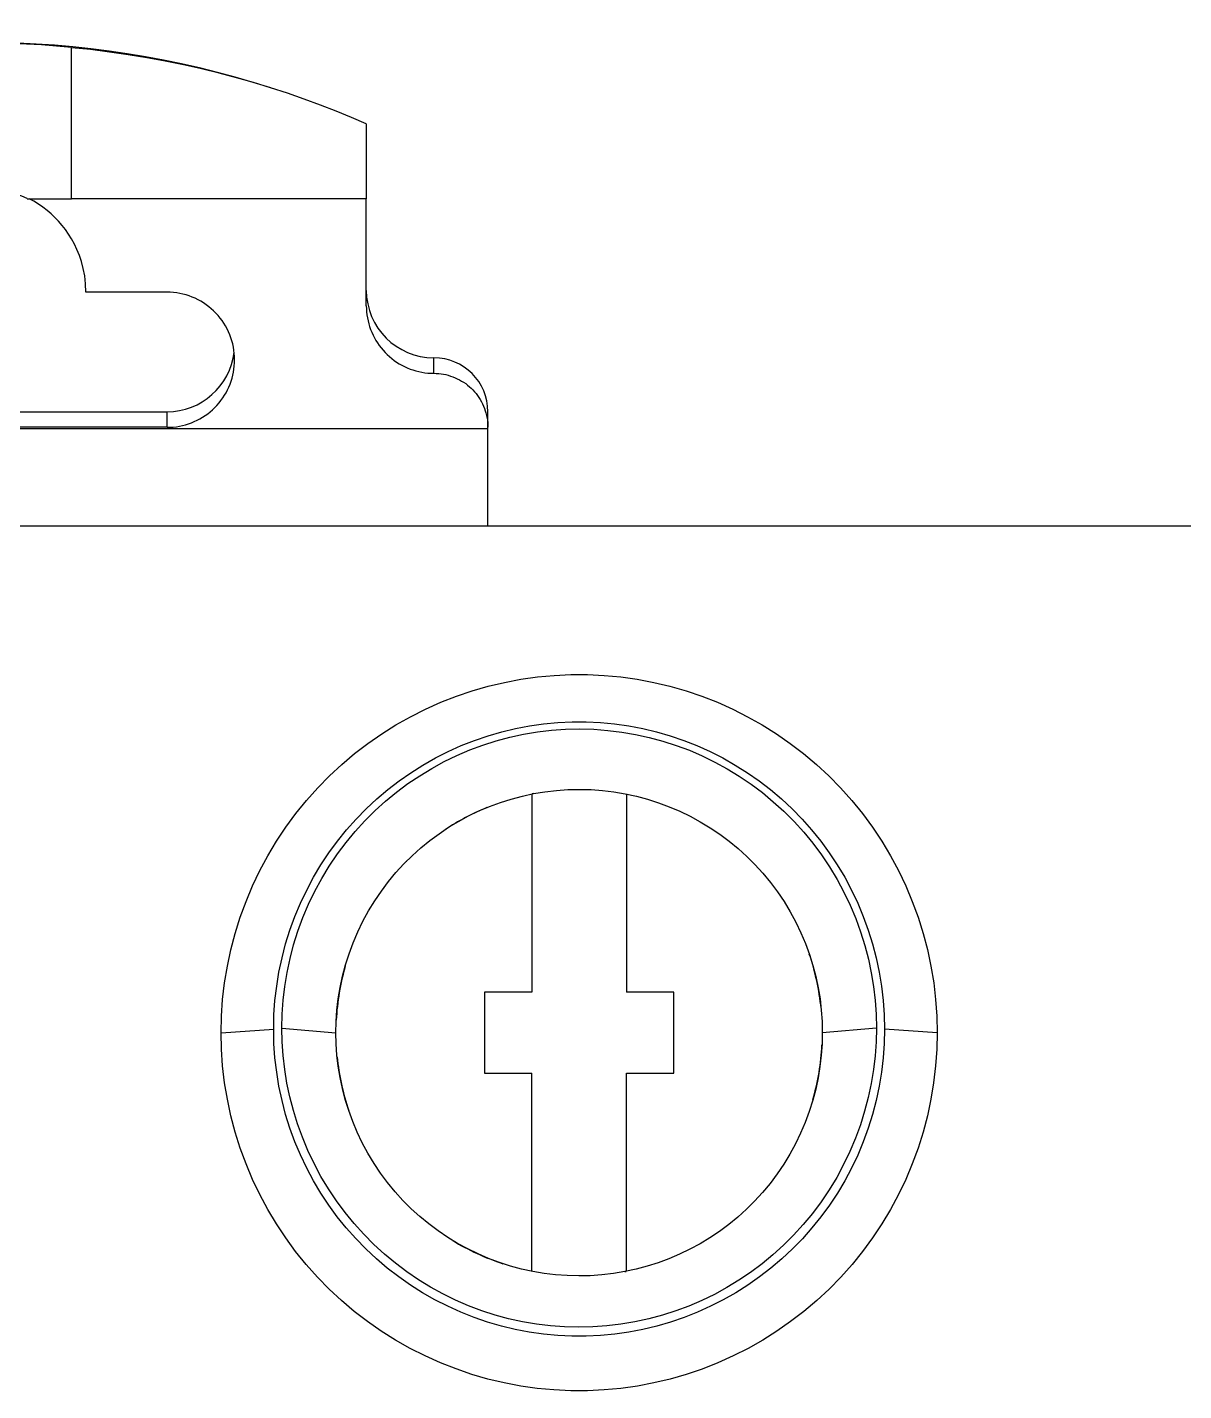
# Model space of a CAD drawing. Header units: millimetres. Extents: x 1019 to 1519, y 1262 to 1448.
# Drawn here: x 1197.568 to 1199.28, y 1271.372 to 1273.39 of the extents above; entities that cross this region are included whole.
import ezdxf

# ---------------------------------------------------------------- set-up
doc = ezdxf.new("R2010")
doc.units = ezdxf.units.MM

msp = doc.modelspace()

# ---------------------------------------------------------------- linework, layer by layer
for p, q in [((1197.589, 1273.3634), (1197.5445, 1273.3654)), ((1197.6334, 1273.3598), (1197.589, 1273.3634)), ((1197.6334, 1273.3594), (1197.6334, 1273.3599)), ((1197.6334, 1273.136), (1197.6334, 1273.3594)), ((1197.6615, 1273.3565), (1197.6334, 1273.3593)), ((1197.6895, 1273.353), (1197.6615, 1273.3565)), ((1197.7173, 1273.349), (1197.6895, 1273.353)), ((1197.7449, 1273.3445), (1197.7173, 1273.349)), ((1197.7722, 1273.3395), (1197.7449, 1273.3445)), ((1197.7992, 1273.334), (1197.7722, 1273.3395)), ((1197.8258, 1273.3281), (1197.7992, 1273.334)), ((1197.8521, 1273.3217), (1197.8258, 1273.3281)), ((1197.8778, 1273.3149), (1197.8521, 1273.3217)), ((1197.9031, 1273.3077), (1197.8778, 1273.3149)), ((1197.9279, 1273.3002), (1197.9031, 1273.3077)), ((1197.9533, 1273.2919), (1197.9279, 1273.3002)), ((1197.978, 1273.2834), (1197.9533, 1273.2919)), ((1198.002, 1273.2746), (1197.978, 1273.2834)), ((1198.0254, 1273.2655), (1198.002, 1273.2746)), ((1198.048, 1273.2562), (1198.0254, 1273.2655)), ((1198.0699, 1273.2468), (1198.048, 1273.2562)), ((1198.0699, 1273.2468), (1198.0699, 1273.136)), ((1197.568, 1273.136), (1197.6334, 1273.136)), ((1197.5778, 1273.1322), (1197.5708, 1273.136)), ((1197.5845, 1273.128), (1197.5778, 1273.1322)), ((1197.591, 1273.1235), (1197.5845, 1273.128)), ((1197.5973, 1273.1187), (1197.591, 1273.1235)), ((1197.6595, 1273.136), (1197.6334, 1273.136)), ((1197.6853, 1273.136), (1197.6595, 1273.136)), ((1197.7107, 1273.136), (1197.6853, 1273.136)), ((1197.7357, 1273.136), (1197.7107, 1273.136)), ((1197.7603, 1273.136), (1197.7357, 1273.136)), ((1197.7846, 1273.136), (1197.7603, 1273.136)), ((1197.8085, 1273.136), (1197.7846, 1273.136)), ((1197.8322, 1273.136), (1197.8085, 1273.136)), ((1197.8554, 1273.136), (1197.8322, 1273.136)), ((1197.8784, 1273.136), (1197.8554, 1273.136)), ((1197.9011, 1273.136), (1197.8784, 1273.136)), ((1197.9234, 1273.136), (1197.9011, 1273.136)), ((1197.9454, 1273.136), (1197.9234, 1273.136)), ((1197.9671, 1273.136), (1197.9454, 1273.136)), ((1197.9884, 1273.136), (1197.9671, 1273.136)), ((1198.0093, 1273.136), (1197.9884, 1273.136)), ((1198.0299, 1273.136), (1198.0093, 1273.136)), ((1198.0501, 1273.136), (1198.0299, 1273.136)), ((1198.0699, 1273.136), (1198.0501, 1273.136)), ((1198.0699, 1272.9776), (1198.0699, 1273.136)), ((1197.6033, 1273.1136), (1197.5973, 1273.1187)), ((1197.609, 1273.1082), (1197.6033, 1273.1136)), ((1197.6144, 1273.1025), (1197.609, 1273.1082)), ((1197.6196, 1273.0965), (1197.6144, 1273.1025)), ((1197.6245, 1273.0902), (1197.6196, 1273.0965)), ((1197.6292, 1273.0835), (1197.6245, 1273.0902)), ((1197.6336, 1273.0764), (1197.6292, 1273.0835)), ((1197.6377, 1273.0689), (1197.6336, 1273.0764)), ((1197.6416, 1273.0608), (1197.6377, 1273.0689)), ((1197.6451, 1273.0521), (1197.6416, 1273.0608)), ((1197.6483, 1273.0428), (1197.6451, 1273.0521)), ((1197.6509, 1273.0327), (1197.6483, 1273.0428)), ((1197.653, 1273.0218), (1197.6509, 1273.0327)), ((1197.6544, 1273.0101), (1197.653, 1273.0218)), ((1197.6549, 1272.9977), (1197.6544, 1273.0101)), ((1197.7749, 1272.9977), (1197.6549, 1272.9977)), ((1197.7797, 1272.9975), (1197.7749, 1272.9977)), ((1197.7844, 1272.9972), (1197.7797, 1272.9975)), ((1197.7892, 1272.9966), (1197.7844, 1272.9972)), ((1197.7939, 1272.9958), (1197.7892, 1272.9966)), ((1197.7985, 1272.9948), (1197.7939, 1272.9958)), ((1197.8031, 1272.9936), (1197.7985, 1272.9948)), ((1197.8076, 1272.9921), (1197.8031, 1272.9936)), ((1197.8121, 1272.9905), (1197.8076, 1272.9921)), ((1197.8165, 1272.9886), (1197.8121, 1272.9905)), ((1197.8208, 1272.9865), (1197.8165, 1272.9886)), ((1197.825, 1272.9842), (1197.8208, 1272.9865)), ((1197.829, 1272.9817), (1197.825, 1272.9842)), ((1197.833, 1272.9791), (1197.829, 1272.9817)), ((1197.8368, 1272.9762), (1197.833, 1272.9791)), ((1197.8404, 1272.9732), (1197.8368, 1272.9762)), ((1197.8439, 1272.97), (1197.8404, 1272.9732)), ((1197.8473, 1272.9666), (1197.8439, 1272.97)), ((1197.8505, 1272.9631), (1197.8473, 1272.9666)), ((1197.8535, 1272.9594), (1197.8505, 1272.9631)), ((1198.0699, 1272.9776), (1198.07, 1272.9731)), ((1198.07, 1272.9731), (1198.0703, 1272.9686)), ((1198.0703, 1272.9686), (1198.0708, 1272.9642)), ((1198.0708, 1272.9642), (1198.0715, 1272.9597)), ((1197.8564, 1272.9556), (1197.8535, 1272.9594)), ((1197.8591, 1272.9516), (1197.8564, 1272.9556)), ((1197.8615, 1272.9476), (1197.8591, 1272.9516)), ((1197.8638, 1272.9434), (1197.8615, 1272.9476)), ((1197.8659, 1272.9391), (1197.8638, 1272.9434)), ((1198.0715, 1272.9597), (1198.0724, 1272.9553)), ((1198.0724, 1272.9553), (1198.0735, 1272.951)), ((1198.0735, 1272.951), (1198.0748, 1272.9467)), ((1198.0748, 1272.9467), (1198.0763, 1272.9425)), ((1198.0763, 1272.9425), (1198.078, 1272.9383)), ((1197.8678, 1272.9347), (1197.8659, 1272.9391)), ((1197.8694, 1272.9303), (1197.8678, 1272.9347)), ((1197.8709, 1272.9257), (1197.8694, 1272.9303)), ((1197.8721, 1272.9211), (1197.8709, 1272.9257)), ((1197.8731, 1272.9165), (1197.8721, 1272.9211)), ((1198.078, 1272.9383), (1198.0798, 1272.9342)), ((1198.0798, 1272.9342), (1198.0819, 1272.9302)), ((1198.0819, 1272.9302), (1198.0841, 1272.9263)), ((1198.0841, 1272.9263), (1198.0865, 1272.9225)), ((1198.0865, 1272.9225), (1198.089, 1272.9188)), ((1197.8739, 1272.9118), (1197.8731, 1272.9165)), ((1197.8745, 1272.907), (1197.8739, 1272.9118)), ((1197.8748, 1272.9023), (1197.8745, 1272.907)), ((1197.8749, 1272.8976), (1197.8748, 1272.9023)), ((1198.089, 1272.9188), (1198.0917, 1272.9152)), ((1198.0917, 1272.9152), (1198.0946, 1272.9118)), ((1198.0946, 1272.9118), (1198.0976, 1272.9085)), ((1198.0976, 1272.9085), (1198.1008, 1272.9053)), ((1198.1008, 1272.9053), (1198.1041, 1272.9023)), ((1198.1041, 1272.9023), (1198.1076, 1272.8994)), ((1197.8732, 1272.8792), (1197.874, 1272.8838)), ((1197.874, 1272.8838), (1197.8745, 1272.8884)), ((1197.8745, 1272.8884), (1197.8748, 1272.893)), ((1197.8748, 1272.893), (1197.8749, 1272.8976)), ((1198.1076, 1272.8994), (1198.1111, 1272.8967)), ((1198.1111, 1272.8967), (1198.1148, 1272.8941)), ((1198.1148, 1272.8941), (1198.1186, 1272.8917)), ((1198.1186, 1272.8917), (1198.1225, 1272.8895)), ((1198.1225, 1272.8895), (1198.1265, 1272.8875)), ((1198.1265, 1272.8875), (1198.1306, 1272.8856)), ((1198.1306, 1272.8856), (1198.1348, 1272.8839)), ((1198.1348, 1272.8839), (1198.139, 1272.8825)), ((1198.139, 1272.8825), (1198.1433, 1272.8812)), ((1198.1433, 1272.8812), (1198.1477, 1272.8801)), ((1198.1699, 1272.8776), (1198.1699, 1272.9005)), ((1197.8664, 1272.8572), (1197.8682, 1272.8614)), ((1197.8682, 1272.8614), (1197.8697, 1272.8658)), ((1197.8697, 1272.8658), (1197.8711, 1272.8702)), ((1197.8711, 1272.8702), (1197.8723, 1272.8747)), ((1197.8723, 1272.8747), (1197.8732, 1272.8792)), ((1198.1477, 1272.8801), (1198.1521, 1272.8792)), ((1198.1521, 1272.8792), (1198.1565, 1272.8785)), ((1198.1565, 1272.8785), (1198.161, 1272.878)), ((1198.161, 1272.878), (1198.1654, 1272.8777)), ((1198.1654, 1272.8777), (1198.1699, 1272.8776)), ((1198.1699, 1272.8776), (1198.1735, 1272.8775)), ((1198.1735, 1272.8775), (1198.1771, 1272.8772)), ((1198.1771, 1272.8772), (1198.1807, 1272.8768)), ((1198.1807, 1272.8768), (1198.1842, 1272.8763)), ((1198.1842, 1272.8763), (1198.1877, 1272.8756)), ((1198.1877, 1272.8756), (1198.1912, 1272.8747)), ((1198.1912, 1272.8747), (1198.1947, 1272.8736)), ((1198.1947, 1272.8736), (1198.198, 1272.8725)), ((1198.198, 1272.8725), (1198.2014, 1272.8711)), ((1198.2014, 1272.8711), (1198.2046, 1272.8696)), ((1198.2046, 1272.8696), (1198.2078, 1272.868)), ((1198.2078, 1272.868), (1198.211, 1272.8662)), ((1198.211, 1272.8662), (1198.214, 1272.8643)), ((1198.214, 1272.8643), (1198.217, 1272.8623)), ((1198.217, 1272.8623), (1198.2198, 1272.8601)), ((1197.8547, 1272.8373), (1197.8574, 1272.8411)), ((1197.8574, 1272.8411), (1197.86, 1272.845)), ((1197.86, 1272.845), (1197.8623, 1272.8489)), ((1197.8623, 1272.8489), (1197.8645, 1272.853)), ((1197.8645, 1272.853), (1197.8664, 1272.8572)), ((1198.2198, 1272.8601), (1198.2226, 1272.8578)), ((1198.2226, 1272.8578), (1198.2252, 1272.8554)), ((1198.2252, 1272.8554), (1198.2278, 1272.8529)), ((1198.2278, 1272.8529), (1198.2302, 1272.8502)), ((1198.2302, 1272.8502), (1198.2325, 1272.8475)), ((1198.2325, 1272.8475), (1198.2346, 1272.8446)), ((1198.2346, 1272.8446), (1198.2367, 1272.8417)), ((1198.2367, 1272.8417), (1198.2386, 1272.8386)), ((1197.2249, 1272.8207), (1197.7749, 1272.8207)), ((1197.7749, 1272.7977), (1197.7749, 1272.8207)), ((1197.8352, 1272.8178), (1197.8388, 1272.8207)), ((1197.8388, 1272.8207), (1197.8423, 1272.8237)), ((1197.8423, 1272.8237), (1197.8456, 1272.8269)), ((1197.8456, 1272.8269), (1197.8488, 1272.8302)), ((1197.8488, 1272.8302), (1197.8519, 1272.8337)), ((1197.8519, 1272.8337), (1197.8547, 1272.8373)), ((1198.2386, 1272.8386), (1198.2404, 1272.8355)), ((1198.2404, 1272.8355), (1198.242, 1272.8323)), ((1198.242, 1272.8323), (1198.2435, 1272.8291)), ((1198.2435, 1272.8291), (1198.2448, 1272.8257)), ((1198.2448, 1272.8257), (1198.246, 1272.8223)), ((1198.246, 1272.8223), (1198.247, 1272.8189)), ((1198.2499, 1272.7977), (1198.2499, 1272.8207)), ((1197.7933, 1272.7994), (1197.7978, 1272.8003)), ((1197.7978, 1272.8003), (1197.8023, 1272.8015)), ((1197.8023, 1272.8015), (1197.8067, 1272.8028)), ((1197.8067, 1272.8028), (1197.811, 1272.8044)), ((1197.811, 1272.8044), (1197.8153, 1272.8062)), ((1197.8153, 1272.8062), (1197.8195, 1272.8081)), ((1197.8195, 1272.8081), (1197.8236, 1272.8103)), ((1197.8236, 1272.8103), (1197.8276, 1272.8126)), ((1197.8276, 1272.8126), (1197.8315, 1272.8151)), ((1197.8315, 1272.8151), (1197.8352, 1272.8178)), ((1198.247, 1272.8189), (1198.2479, 1272.8154)), ((1198.2479, 1272.8154), (1198.2486, 1272.8119)), ((1198.2486, 1272.8119), (1198.2492, 1272.8084)), ((1198.2492, 1272.8084), (1198.2496, 1272.8048)), ((1198.2496, 1272.8048), (1198.2498, 1272.8013)), ((1198.2498, 1272.8013), (1198.2499, 1272.7977)), ((1196.7499, 1272.7961), (1198.2499, 1272.7961)), ((1197.7749, 1272.7977), (1197.2249, 1272.7977)), ((1197.7749, 1272.7977), (1197.7795, 1272.7978)), ((1197.7795, 1272.7978), (1197.7842, 1272.7981)), ((1197.7842, 1272.7981), (1197.7887, 1272.7986)), ((1197.7887, 1272.7986), (1197.7933, 1272.7994)), ((1198.2499, 1272.7961), (1198.2499, 1272.7977)), ((1198.2499, 1272.6519), (1198.2499, 1272.7961)), ((1195.6949, 1272.6519), (1202.8649, 1272.6519)), ((1198.2505, 1272.4146), (1198.2745, 1272.4203)), ((1198.2745, 1272.4203), (1198.2988, 1272.4249)), ((1198.2988, 1272.4249), (1198.3233, 1272.4283)), ((1198.3233, 1272.4283), (1198.3479, 1272.4306)), ((1198.3479, 1272.4306), (1198.3726, 1272.4318)), ((1198.3726, 1272.4318), (1198.3973, 1272.4318)), ((1198.3973, 1272.4318), (1198.4219, 1272.4306)), ((1198.4219, 1272.4306), (1198.4465, 1272.4283)), ((1198.4465, 1272.4283), (1198.471, 1272.4249)), ((1198.471, 1272.4249), (1198.4953, 1272.4203)), ((1198.4953, 1272.4203), (1198.5194, 1272.4146)), ((1198.1802, 1272.3908), (1198.2032, 1272.3998)), ((1198.2032, 1272.3998), (1198.2267, 1272.4077)), ((1198.2267, 1272.4077), (1198.2505, 1272.4146)), ((1198.5194, 1272.4146), (1198.5432, 1272.4078)), ((1198.5432, 1272.4078), (1198.5666, 1272.3998)), ((1198.5666, 1272.3998), (1198.5897, 1272.3908)), ((1198.1354, 1272.3695), (1198.1575, 1272.3807)), ((1198.1575, 1272.3807), (1198.1802, 1272.3908)), ((1198.5897, 1272.3908), (1198.6123, 1272.3807)), ((1198.6123, 1272.3807), (1198.6344, 1272.3695)), ((1198.0928, 1272.3441), (1198.1138, 1272.3573)), ((1198.1138, 1272.3573), (1198.1354, 1272.3695)), ((1198.3115, 1272.3558), (1198.3324, 1272.3588)), ((1198.3324, 1272.3588), (1198.3534, 1272.3608)), ((1198.3534, 1272.3608), (1198.3744, 1272.3617)), ((1198.3744, 1272.3617), (1198.3954, 1272.3617)), ((1198.3954, 1272.3617), (1198.4165, 1272.3608)), ((1198.4165, 1272.3608), (1198.4374, 1272.3588)), ((1198.4374, 1272.3588), (1198.4583, 1272.3558)), ((1198.6344, 1272.3695), (1198.656, 1272.3573)), ((1198.656, 1272.3573), (1198.6771, 1272.3441)), ((1198.0723, 1272.3299), (1198.0928, 1272.3441)), ((1198.2301, 1272.3343), (1198.2501, 1272.3411)), ((1198.2501, 1272.3411), (1198.2703, 1272.347)), ((1198.2622, 1272.3337), (1198.2823, 1272.3391)), ((1198.2703, 1272.347), (1198.2908, 1272.3519)), ((1198.2823, 1272.3391), (1198.3027, 1272.3435)), ((1198.2908, 1272.3519), (1198.3115, 1272.3558)), ((1198.3027, 1272.3435), (1198.3232, 1272.3469)), ((1198.3232, 1272.3469), (1198.3439, 1272.3494)), ((1198.3439, 1272.3494), (1198.3648, 1272.3508)), ((1198.3648, 1272.3508), (1198.3856, 1272.3513)), ((1198.3856, 1272.3513), (1198.4065, 1272.3508)), ((1198.4065, 1272.3508), (1198.4273, 1272.3492)), ((1198.4273, 1272.3492), (1198.448, 1272.3467)), ((1198.448, 1272.3467), (1198.4685, 1272.3432)), ((1198.4583, 1272.3558), (1198.479, 1272.3519)), ((1198.4685, 1272.3432), (1198.4888, 1272.3388)), ((1198.479, 1272.3519), (1198.4995, 1272.347)), ((1198.4888, 1272.3388), (1198.5089, 1272.3334)), ((1198.4995, 1272.347), (1198.5198, 1272.3412)), ((1198.5198, 1272.3412), (1198.5398, 1272.3344)), ((1198.6771, 1272.3441), (1198.6975, 1272.33)), ((1198.0526, 1272.3148), (1198.0723, 1272.3299)), ((1198.1722, 1272.3084), (1198.1911, 1272.3179)), ((1198.1911, 1272.3179), (1198.2104, 1272.3266)), ((1198.2038, 1272.312), (1198.2229, 1272.3202)), ((1198.2104, 1272.3266), (1198.2301, 1272.3343)), ((1198.2229, 1272.3202), (1198.2424, 1272.3274)), ((1198.2424, 1272.3274), (1198.2622, 1272.3337)), ((1198.5089, 1272.3334), (1198.5286, 1272.327)), ((1198.5286, 1272.327), (1198.5481, 1272.3197)), ((1198.5398, 1272.3344), (1198.5594, 1272.3266)), ((1198.5481, 1272.3197), (1198.5672, 1272.3115)), ((1198.5594, 1272.3266), (1198.5787, 1272.318)), ((1198.5787, 1272.318), (1198.5976, 1272.3084)), ((1198.6975, 1272.33), (1198.7172, 1272.3148)), ((1198.0153, 1272.2818), (1198.0336, 1272.2987)), ((1198.0336, 1272.2987), (1198.0526, 1272.3148)), ((1198.1358, 1272.2866), (1198.1538, 1272.2979)), ((1198.1538, 1272.2979), (1198.1722, 1272.3084)), ((1198.1667, 1272.293), (1198.185, 1272.303)), ((1198.185, 1272.303), (1198.2038, 1272.312)), ((1198.5672, 1272.3115), (1198.5859, 1272.3024)), ((1198.5859, 1272.3024), (1198.6042, 1272.2924)), ((1198.5976, 1272.3084), (1198.616, 1272.2979)), ((1198.616, 1272.2979), (1198.634, 1272.2866)), ((1198.7172, 1272.3148), (1198.7362, 1272.2988)), ((1198.7362, 1272.2988), (1198.7545, 1272.2818)), ((1197.9979, 1272.264), (1198.0153, 1272.2818)), ((1198.1184, 1272.2744), (1198.1358, 1272.2866)), ((1198.1316, 1272.2705), (1198.1489, 1272.2822)), ((1198.1489, 1272.2822), (1198.1667, 1272.293)), ((1198.6042, 1272.2924), (1198.622, 1272.2815)), ((1198.622, 1272.2815), (1198.6394, 1272.2698)), ((1198.634, 1272.2866), (1198.6514, 1272.2745)), ((1198.7545, 1272.2818), (1198.7719, 1272.264)), ((1197.9813, 1272.2454), (1197.9979, 1272.264)), ((1198.0854, 1272.2477), (1198.1016, 1272.2615)), ((1198.0985, 1272.2447), (1198.1147, 1272.258)), ((1198.1016, 1272.2615), (1198.1184, 1272.2744)), ((1198.1147, 1272.258), (1198.1316, 1272.2705)), ((1198.301, 1272.252), (1198.3176, 1272.2556)), ((1198.3176, 1272.2556), (1198.3344, 1272.2584)), ((1198.3344, 1272.2584), (1198.3514, 1272.2604)), ((1198.3514, 1272.2604), (1198.3684, 1272.2615)), ((1198.3684, 1272.2615), (1198.3855, 1272.2619)), ((1198.3855, 1272.2619), (1198.4026, 1272.2615)), ((1198.4026, 1272.2615), (1198.4196, 1272.2603)), ((1198.4196, 1272.2603), (1198.4365, 1272.2582)), ((1198.4365, 1272.2582), (1198.4533, 1272.2554)), ((1198.4533, 1272.2554), (1198.4699, 1272.2518)), ((1198.6394, 1272.2698), (1198.6562, 1272.2572)), ((1198.6514, 1272.2745), (1198.6682, 1272.2615)), ((1198.6562, 1272.2572), (1198.6724, 1272.2437)), ((1198.6682, 1272.2615), (1198.6845, 1272.2477)), ((1198.7719, 1272.264), (1198.7885, 1272.2454)), ((1197.9656, 1272.226), (1197.9813, 1272.2454)), ((1198.0698, 1272.2331), (1198.0854, 1272.2477)), ((1198.0828, 1272.2305), (1198.0985, 1272.2447)), ((1198.2367, 1272.23), (1198.2524, 1272.2366)), ((1198.2524, 1272.2366), (1198.2683, 1272.2425)), ((1198.2683, 1272.2425), (1198.2845, 1272.2476)), ((1198.2845, 1272.2476), (1198.301, 1272.252)), ((1198.3149, 1272.2551), (1198.3149, 1271.9619)), ((1198.4549, 1272.2551), (1198.4549, 1271.9619)), ((1198.4699, 1272.2518), (1198.4863, 1272.2474)), ((1198.4863, 1272.2474), (1198.5025, 1272.2422)), ((1198.5025, 1272.2422), (1198.5184, 1272.2363)), ((1198.5184, 1272.2363), (1198.5341, 1272.2296)), ((1198.6724, 1272.2437), (1198.6881, 1272.2295)), ((1198.6845, 1272.2477), (1198.7001, 1272.2332)), ((1198.7885, 1272.2454), (1198.8042, 1272.2261)), ((1197.9508, 1272.2059), (1197.9656, 1272.226)), ((1198.0407, 1272.2019), (1198.0549, 1272.2179)), ((1198.0535, 1272.1998), (1198.0678, 1272.2156)), ((1198.0549, 1272.2179), (1198.0698, 1272.2331)), ((1198.0678, 1272.2156), (1198.0828, 1272.2305)), ((1198.2064, 1272.2146), (1198.2214, 1272.2226)), ((1198.2214, 1272.2226), (1198.2367, 1272.23)), ((1198.5341, 1272.2296), (1198.5494, 1272.2222)), ((1198.5494, 1272.2222), (1198.5643, 1272.214)), ((1198.6881, 1272.2295), (1198.7031, 1272.2144)), ((1198.7001, 1272.2332), (1198.715, 1272.2179)), ((1198.715, 1272.2179), (1198.7291, 1272.2019)), ((1198.8042, 1272.2261), (1198.819, 1272.206)), ((1197.937, 1272.1852), (1197.9508, 1272.2059)), ((1198.0273, 1272.1853), (1198.0407, 1272.2019)), ((1198.0399, 1272.1834), (1198.0535, 1272.1998)), ((1198.1639, 1272.1861), (1198.1776, 1272.1963)), ((1198.1776, 1272.1963), (1198.1918, 1272.2058)), ((1198.1918, 1272.2058), (1198.2064, 1272.2146)), ((1198.5643, 1272.214), (1198.5789, 1272.2052)), ((1198.5789, 1272.2052), (1198.5931, 1272.1956)), ((1198.5931, 1272.1956), (1198.6069, 1272.1854)), ((1198.7031, 1272.2144), (1198.7174, 1272.1986)), ((1198.7174, 1272.1986), (1198.7309, 1272.1821)), ((1198.7291, 1272.2019), (1198.7426, 1272.1853)), ((1198.819, 1272.206), (1198.8329, 1272.1852)), ((1197.9241, 1272.1637), (1197.937, 1272.1852)), ((1198.0146, 1272.168), (1198.0273, 1272.1853)), ((1198.0271, 1272.1663), (1198.0399, 1272.1834)), ((1198.1378, 1272.1637), (1198.1506, 1272.1752)), ((1198.1506, 1272.1752), (1198.1639, 1272.1861)), ((1198.6069, 1272.1854), (1198.6202, 1272.1744)), ((1198.7309, 1272.1821), (1198.7437, 1272.1649)), ((1198.7426, 1272.1853), (1198.7552, 1272.1681)), ((1198.8329, 1272.1852), (1198.8457, 1272.1638)), ((1197.9123, 1272.1417), (1197.9241, 1272.1637)), ((1198.0028, 1272.1502), (1198.0146, 1272.168)), ((1198.0151, 1272.1485), (1198.0271, 1272.1663)), ((1198.1255, 1272.1515), (1198.1378, 1272.1637)), ((1198.6202, 1272.1744), (1198.633, 1272.1628)), ((1198.633, 1272.1628), (1198.6452, 1272.1506)), ((1198.7437, 1272.1649), (1198.7556, 1272.1471)), ((1198.7552, 1272.1681), (1198.767, 1272.1502)), ((1198.8457, 1272.1638), (1198.8576, 1272.1418)), ((1197.9015, 1272.1192), (1197.9123, 1272.1417)), ((1197.9919, 1272.1318), (1198.0028, 1272.1502)), ((1198.004, 1272.1302), (1198.0151, 1272.1485)), ((1198.1027, 1272.1254), (1198.1138, 1272.1387)), ((1198.1138, 1272.1387), (1198.1255, 1272.1515)), ((1198.6452, 1272.1506), (1198.6569, 1272.1377)), ((1198.6569, 1272.1377), (1198.668, 1272.1243)), ((1198.7556, 1272.1471), (1198.7667, 1272.1287)), ((1198.767, 1272.1502), (1198.778, 1272.1318)), ((1198.8576, 1272.1418), (1198.8683, 1272.1192)), ((1197.8918, 1272.0962), (1197.9015, 1272.1192)), ((1197.9818, 1272.1129), (1197.9919, 1272.1318)), ((1197.9938, 1272.1113), (1198.004, 1272.1302)), ((1198.0922, 1272.1114), (1198.1027, 1272.1254)), ((1198.668, 1272.1243), (1198.6785, 1272.1103)), ((1198.7667, 1272.1287), (1198.7769, 1272.1098)), ((1198.778, 1272.1318), (1198.7881, 1272.113)), ((1198.8683, 1272.1192), (1198.878, 1272.0962)), ((1197.8832, 1272.0728), (1197.8918, 1272.0962)), ((1197.9725, 1272.0936), (1197.9818, 1272.1129)), ((1197.9845, 1272.092), (1197.9938, 1272.1113)), ((1198.0732, 1272.0821), (1198.0824, 1272.097)), ((1198.0824, 1272.097), (1198.0922, 1272.1114)), ((1198.6785, 1272.1103), (1198.6882, 1272.0958)), ((1198.6882, 1272.0958), (1198.6973, 1272.0809)), ((1198.7769, 1272.1098), (1198.7861, 1272.0905)), ((1198.7881, 1272.113), (1198.7973, 1272.0936)), ((1198.878, 1272.0962), (1198.8866, 1272.0728)), ((1197.9569, 1272.0537), (1197.9643, 1272.0738)), ((1197.9643, 1272.0738), (1197.9725, 1272.0936)), ((1197.9761, 1272.0723), (1197.9845, 1272.092)), ((1198.0649, 1272.0667), (1198.0732, 1272.0821)), ((1198.6973, 1272.0809), (1198.7056, 1272.0655)), ((1198.7861, 1272.0905), (1198.7943, 1272.0708)), ((1198.7973, 1272.0936), (1198.8056, 1272.0739)), ((1198.8056, 1272.0739), (1198.8129, 1272.0537)), ((1197.8757, 1272.0489), (1197.8832, 1272.0728)), ((1197.9505, 1272.0332), (1197.9569, 1272.0537)), ((1197.9687, 1272.0522), (1197.9761, 1272.0723)), ((1198.0573, 1272.051), (1198.0649, 1272.0667)), ((1198.7056, 1272.0655), (1198.7131, 1272.0498)), ((1198.7943, 1272.0708), (1198.8016, 1272.0509)), ((1198.8129, 1272.0537), (1198.8193, 1272.0333)), ((1198.8866, 1272.0728), (1198.8941, 1272.0489)), ((1197.8694, 1272.0247), (1197.8757, 1272.0489)), ((1197.9623, 1272.032), (1197.9687, 1272.0522)), ((1198.0444, 1272.0187), (1198.0504, 1272.035)), ((1198.0504, 1272.035), (1198.0573, 1272.051)), ((1198.7131, 1272.0498), (1198.7199, 1272.0338)), ((1198.7199, 1272.0338), (1198.7258, 1272.0176)), ((1198.8016, 1272.0509), (1198.8078, 1272.0309)), ((1198.8941, 1272.0489), (1198.9005, 1272.0248)), ((1197.8642, 1272.0004), (1197.8694, 1272.0247)), ((1197.9451, 1272.0125), (1197.9505, 1272.0332)), ((1197.957, 1272.0116), (1197.9623, 1272.032)), ((1198.0392, 1272.0022), (1198.0444, 1272.0187)), ((1198.7258, 1272.0176), (1198.731, 1272.0013)), ((1198.8078, 1272.0309), (1198.8131, 1272.0107)), ((1198.8193, 1272.0333), (1198.8248, 1272.0125)), ((1198.9005, 1272.0248), (1198.9057, 1272.0004)), ((1197.8601, 1271.9758), (1197.8642, 1272.0004)), ((1197.9406, 1271.9916), (1197.9451, 1272.0125)), ((1197.9526, 1271.991), (1197.957, 1272.0116)), ((1198.0348, 1271.9856), (1198.0392, 1272.0022)), ((1198.731, 1272.0013), (1198.7353, 1271.9849)), ((1198.8131, 1272.0107), (1198.8174, 1271.9904)), ((1198.8248, 1272.0125), (1198.8292, 1271.9916)), ((1198.9057, 1272.0004), (1198.9098, 1271.9758)), ((1197.8572, 1271.9511), (1197.8601, 1271.9758)), ((1197.9372, 1271.9705), (1197.9406, 1271.9916)), ((1197.9492, 1271.9704), (1197.9526, 1271.991)), ((1198.0312, 1271.9689), (1198.0348, 1271.9856)), ((1198.7353, 1271.9849), (1198.7388, 1271.9684)), ((1198.8174, 1271.9904), (1198.8207, 1271.97)), ((1198.8292, 1271.9916), (1198.8327, 1271.9705)), ((1198.9098, 1271.9758), (1198.9127, 1271.9512)), ((1197.9347, 1271.9493), (1197.9372, 1271.9705)), ((1197.9468, 1271.9498), (1197.9492, 1271.9704)), ((1198.0284, 1271.9521), (1198.0312, 1271.9689)), ((1198.2449, 1271.9619), (1198.2449, 1271.8419)), ((1198.3149, 1271.9619), (1198.2449, 1271.9619)), ((1198.5249, 1271.9619), (1198.4549, 1271.9619)), ((1198.5249, 1271.8419), (1198.5249, 1271.9619)), ((1198.7388, 1271.9684), (1198.7415, 1271.9518)), ((1198.8207, 1271.97), (1198.823, 1271.9495)), ((1198.8327, 1271.9705), (1198.8352, 1271.9493)), ((1197.8555, 1271.9265), (1197.8572, 1271.9511)), ((1197.9332, 1271.9282), (1197.9347, 1271.9493)), ((1197.9454, 1271.9292), (1197.9468, 1271.9498)), ((1198.0253, 1271.9186), (1198.0265, 1271.9354)), ((1198.0265, 1271.9354), (1198.0284, 1271.9521)), ((1198.7415, 1271.9518), (1198.7434, 1271.9352)), ((1198.7434, 1271.9352), (1198.7445, 1271.9185)), ((1198.823, 1271.9495), (1198.8245, 1271.9291)), ((1198.8352, 1271.9493), (1198.8366, 1271.9282)), ((1198.9127, 1271.9512), (1198.9144, 1271.9265)), ((1197.8549, 1271.9019), (1197.8555, 1271.9265)), ((1197.9328, 1271.9071), (1197.9332, 1271.9282)), ((1197.9449, 1271.9087), (1197.9454, 1271.9292)), ((1198.0249, 1271.9019), (1198.0253, 1271.9186)), ((1198.7445, 1271.9185), (1198.7449, 1271.9019)), ((1198.8245, 1271.9291), (1198.8249, 1271.9087)), ((1198.8366, 1271.9282), (1198.8371, 1271.9071)), ((1198.9144, 1271.9265), (1198.9149, 1271.9019)), ((1197.8549, 1271.9019), (1197.9328, 1271.9071)), ((1197.8555, 1271.8773), (1197.8549, 1271.9019)), ((1197.9332, 1271.886), (1197.9328, 1271.9071)), ((1197.9449, 1271.9087), (1198.0249, 1271.9019)), ((1197.9454, 1271.8884), (1197.945, 1271.9087)), ((1198.0253, 1271.8854), (1198.0249, 1271.9019)), ((1198.7449, 1271.9019), (1198.7445, 1271.8853)), ((1198.8249, 1271.9087), (1198.7449, 1271.9019)), ((1198.8249, 1271.9087), (1198.8245, 1271.8882)), ((1198.8371, 1271.9071), (1198.8366, 1271.8859)), ((1198.9149, 1271.9019), (1198.8371, 1271.9071)), ((1198.9149, 1271.9019), (1198.9144, 1271.8773)), ((1197.8572, 1271.8526), (1197.8555, 1271.8773)), ((1197.9347, 1271.8648), (1197.9332, 1271.886)), ((1197.9468, 1271.868), (1197.9454, 1271.8884)), ((1198.0265, 1271.8688), (1198.0253, 1271.8854)), ((1198.7445, 1271.8853), (1198.7434, 1271.8686)), ((1198.8245, 1271.8882), (1198.823, 1271.8677)), ((1198.8366, 1271.8859), (1198.8352, 1271.8648)), ((1198.9144, 1271.8773), (1198.9126, 1271.8526)), ((1197.8601, 1271.8279), (1197.8572, 1271.8526)), ((1197.9372, 1271.8436), (1197.9347, 1271.8648)), ((1197.9491, 1271.8476), (1197.9468, 1271.868)), ((1198.0284, 1271.8523), (1198.0265, 1271.8688)), ((1198.0311, 1271.8358), (1198.0284, 1271.8523)), ((1198.7414, 1271.8519), (1198.7387, 1271.8352)), ((1198.7434, 1271.8686), (1198.7414, 1271.8519)), ((1198.823, 1271.8677), (1198.8207, 1271.8472)), ((1198.8352, 1271.8648), (1198.8327, 1271.8436)), ((1198.9126, 1271.8526), (1198.9097, 1271.8279)), ((1197.9406, 1271.8226), (1197.9372, 1271.8436)), ((1197.9524, 1271.8273), (1197.9491, 1271.8476)), ((1198.0345, 1271.8193), (1198.0311, 1271.8358)), ((1198.2449, 1271.8419), (1198.3149, 1271.8419)), ((1198.3149, 1271.5488), (1198.3149, 1271.8419)), ((1198.4549, 1271.5488), (1198.4549, 1271.8419)), ((1198.4549, 1271.8419), (1198.5249, 1271.8419)), ((1198.7387, 1271.8352), (1198.7351, 1271.8185)), ((1198.8207, 1271.8472), (1198.8173, 1271.8266)), ((1198.8327, 1271.8436), (1198.8292, 1271.8226)), ((1197.8642, 1271.8034), (1197.8601, 1271.8279)), ((1197.9451, 1271.8017), (1197.9406, 1271.8226)), ((1197.9567, 1271.8071), (1197.9524, 1271.8273)), ((1198.0388, 1271.8029), (1198.0345, 1271.8193)), ((1198.7351, 1271.8185), (1198.7308, 1271.802)), ((1198.8173, 1271.8266), (1198.813, 1271.8061)), ((1198.8292, 1271.8226), (1198.8248, 1271.8017)), ((1198.9097, 1271.8279), (1198.9057, 1271.8033)), ((1197.8694, 1271.779), (1197.8642, 1271.8034)), ((1197.9505, 1271.781), (1197.9451, 1271.8017)), ((1197.9619, 1271.7869), (1197.9567, 1271.8071)), ((1198.0439, 1271.7866), (1198.0388, 1271.8029)), ((1198.7308, 1271.802), (1198.7256, 1271.7855)), ((1198.813, 1271.8061), (1198.8076, 1271.7858)), ((1198.8248, 1271.8017), (1198.8193, 1271.781)), ((1198.9057, 1271.8033), (1198.9005, 1271.779)), ((1197.8757, 1271.7549), (1197.8694, 1271.779)), ((1197.9569, 1271.7606), (1197.9505, 1271.781)), ((1197.9681, 1271.7669), (1197.9619, 1271.7869)), ((1198.0498, 1271.7705), (1198.0439, 1271.7866)), ((1198.7256, 1271.7855), (1198.7196, 1271.7692)), ((1198.8076, 1271.7858), (1198.8013, 1271.7656)), ((1198.8193, 1271.781), (1198.8129, 1271.7606)), ((1198.9005, 1271.779), (1198.8941, 1271.7549)), ((1197.8832, 1271.7311), (1197.8757, 1271.7549)), ((1197.9642, 1271.7406), (1197.9569, 1271.7606)), ((1197.9753, 1271.7471), (1197.9681, 1271.7669)), ((1198.0565, 1271.7545), (1198.0498, 1271.7705)), ((1198.064, 1271.7388), (1198.0565, 1271.7545)), ((1198.7128, 1271.7532), (1198.7052, 1271.7375)), ((1198.7196, 1271.7692), (1198.7128, 1271.7532)), ((1198.8013, 1271.7656), (1198.7939, 1271.7456)), ((1198.8129, 1271.7606), (1198.8056, 1271.7405)), ((1198.8941, 1271.7549), (1198.8866, 1271.7311)), ((1197.8918, 1271.7077), (1197.8832, 1271.7311)), ((1197.9725, 1271.7209), (1197.9642, 1271.7406)), ((1197.9835, 1271.7274), (1197.9753, 1271.7471)), ((1198.0723, 1271.7235), (1198.064, 1271.7388)), ((1198.7052, 1271.7375), (1198.6968, 1271.7222)), ((1198.7939, 1271.7456), (1198.7856, 1271.7259)), ((1198.8056, 1271.7405), (1198.7974, 1271.7208)), ((1198.8866, 1271.7311), (1198.878, 1271.7077)), ((1197.9816, 1271.7016), (1197.9725, 1271.7209)), ((1197.9927, 1271.7081), (1197.9835, 1271.7274)), ((1198.0813, 1271.7085), (1198.0723, 1271.7235)), ((1198.6968, 1271.7222), (1198.6878, 1271.7073)), ((1198.7856, 1271.7259), (1198.7764, 1271.7066)), ((1198.7974, 1271.7208), (1198.7882, 1271.7016)), ((1197.9015, 1271.6848), (1197.8918, 1271.7077)), ((1197.9917, 1271.6828), (1197.9816, 1271.7016)), ((1198.0028, 1271.6893), (1197.9927, 1271.7081)), ((1198.091, 1271.694), (1198.0813, 1271.7085)), ((1198.1015, 1271.68), (1198.091, 1271.694)), ((1198.678, 1271.6928), (1198.6675, 1271.6789)), ((1198.6878, 1271.7073), (1198.678, 1271.6928)), ((1198.7764, 1271.7066), (1198.7662, 1271.6877)), ((1198.7882, 1271.7016), (1198.7781, 1271.6828)), ((1198.878, 1271.7077), (1198.8684, 1271.6847)), ((1197.9122, 1271.6623), (1197.9015, 1271.6848)), ((1198.0026, 1271.6645), (1197.9917, 1271.6828)), ((1198.0138, 1271.6709), (1198.0028, 1271.6893)), ((1198.0257, 1271.6531), (1198.0138, 1271.6709)), ((1198.1125, 1271.6666), (1198.1015, 1271.68)), ((1198.6675, 1271.6789), (1198.6564, 1271.6655)), ((1198.7662, 1271.6877), (1198.7551, 1271.6694)), ((1198.7781, 1271.6828), (1198.7672, 1271.6645)), ((1198.8684, 1271.6847), (1198.8576, 1271.6622)), ((1197.924, 1271.6403), (1197.9122, 1271.6623)), ((1198.0144, 1271.6467), (1198.0026, 1271.6645)), ((1198.0385, 1271.6359), (1198.0257, 1271.6531)), ((1198.1242, 1271.6537), (1198.1125, 1271.6666)), ((1198.1364, 1271.6414), (1198.1242, 1271.6537)), ((1198.6447, 1271.6527), (1198.6325, 1271.6406)), ((1198.6564, 1271.6655), (1198.6447, 1271.6527)), ((1198.7431, 1271.6516), (1198.7303, 1271.6345)), ((1198.7551, 1271.6694), (1198.7431, 1271.6516)), ((1198.7672, 1271.6645), (1198.7555, 1271.6467)), ((1198.8576, 1271.6622), (1198.8458, 1271.6403)), ((1197.9368, 1271.619), (1197.924, 1271.6403)), ((1198.0269, 1271.6296), (1198.0144, 1271.6467)), ((1198.052, 1271.6193), (1198.0385, 1271.6359)), ((1198.1492, 1271.6298), (1198.1364, 1271.6414)), ((1198.6325, 1271.6406), (1198.6197, 1271.629)), ((1198.7303, 1271.6345), (1198.7168, 1271.618)), ((1198.7555, 1271.6467), (1198.7429, 1271.6295)), ((1198.8458, 1271.6403), (1198.833, 1271.6189)), ((1197.9506, 1271.5982), (1197.9368, 1271.619)), ((1198.0403, 1271.613), (1198.0269, 1271.6296)), ((1198.0544, 1271.5971), (1198.0403, 1271.613)), ((1198.0663, 1271.6035), (1198.052, 1271.6193)), ((1198.1625, 1271.6189), (1198.1492, 1271.6298)), ((1198.1762, 1271.6086), (1198.1625, 1271.6189)), ((1198.6064, 1271.6181), (1198.5927, 1271.6079)), ((1198.6197, 1271.629), (1198.6064, 1271.6181)), ((1198.7168, 1271.618), (1198.7025, 1271.6023)), ((1198.7295, 1271.6129), (1198.7154, 1271.597)), ((1198.7429, 1271.6295), (1198.7295, 1271.6129)), ((1198.833, 1271.6189), (1198.8193, 1271.5982)), ((1197.9653, 1271.5782), (1197.9506, 1271.5982)), ((1198.0693, 1271.5818), (1198.0544, 1271.5971)), ((1198.0812, 1271.5884), (1198.0663, 1271.6035)), ((1198.1904, 1271.599), (1198.1762, 1271.6086)), ((1198.205, 1271.5901), (1198.1904, 1271.599)), ((1198.22, 1271.5819), (1198.205, 1271.5901)), ((1198.5639, 1271.5896), (1198.5489, 1271.5814)), ((1198.5785, 1271.5984), (1198.5639, 1271.5896)), ((1198.5927, 1271.6079), (1198.5785, 1271.5984)), ((1198.7025, 1271.6023), (1198.6875, 1271.5873)), ((1198.7154, 1271.597), (1198.7006, 1271.5818)), ((1198.8193, 1271.5982), (1198.8045, 1271.5781)), ((1197.981, 1271.5588), (1197.9653, 1271.5782)), ((1198.0848, 1271.5673), (1198.0693, 1271.5818)), ((1198.0968, 1271.5741), (1198.0812, 1271.5884)), ((1198.1131, 1271.5607), (1198.0968, 1271.5741)), ((1198.2353, 1271.5745), (1198.22, 1271.5819)), ((1198.251, 1271.5678), (1198.2353, 1271.5745)), ((1198.5336, 1271.5741), (1198.5179, 1271.5674)), ((1198.5489, 1271.5814), (1198.5336, 1271.5741)), ((1198.6719, 1271.5732), (1198.6557, 1271.5598)), ((1198.6875, 1271.5873), (1198.6719, 1271.5732)), ((1198.7006, 1271.5818), (1198.685, 1271.5673)), ((1198.8045, 1271.5781), (1198.7889, 1271.5588)), ((1197.9975, 1271.5403), (1197.981, 1271.5588)), ((1198.101, 1271.5536), (1198.0848, 1271.5673)), ((1198.1178, 1271.5406), (1198.101, 1271.5536)), ((1198.1299, 1271.548), (1198.1131, 1271.5607)), ((1198.2669, 1271.5618), (1198.251, 1271.5678)), ((1198.2831, 1271.5566), (1198.2669, 1271.5618)), ((1198.2996, 1271.5522), (1198.2831, 1271.5566)), ((1198.3163, 1271.5485), (1198.2996, 1271.5522)), ((1198.4692, 1271.5519), (1198.4525, 1271.5483)), ((1198.4857, 1271.5563), (1198.4692, 1271.5519)), ((1198.5019, 1271.5615), (1198.4857, 1271.5563)), ((1198.5179, 1271.5674), (1198.5019, 1271.5615)), ((1198.6557, 1271.5598), (1198.6388, 1271.5472)), ((1198.6689, 1271.5535), (1198.652, 1271.5406)), ((1198.685, 1271.5673), (1198.6689, 1271.5535)), ((1198.7889, 1271.5588), (1198.7723, 1271.5402)), ((1198.0149, 1271.5225), (1197.9975, 1271.5403)), ((1198.1351, 1271.5284), (1198.1178, 1271.5406)), ((1198.1472, 1271.5362), (1198.1299, 1271.548)), ((1198.165, 1271.5253), (1198.1472, 1271.5362)), ((1198.3331, 1271.5457), (1198.3163, 1271.5485)), ((1198.3501, 1271.5436), (1198.3331, 1271.5457)), ((1198.3672, 1271.5424), (1198.3501, 1271.5436)), ((1198.3843, 1271.5419), (1198.3672, 1271.5424)), ((1198.4015, 1271.5423), (1198.3843, 1271.5419)), ((1198.4186, 1271.5435), (1198.4015, 1271.5423)), ((1198.4356, 1271.5455), (1198.4186, 1271.5435)), ((1198.4525, 1271.5483), (1198.4356, 1271.5455)), ((1198.6215, 1271.5355), (1198.6037, 1271.5246)), ((1198.6388, 1271.5472), (1198.6215, 1271.5355)), ((1198.652, 1271.5406), (1198.6347, 1271.5284)), ((1198.7723, 1271.5402), (1198.7549, 1271.5224)), ((1198.0331, 1271.5056), (1198.0149, 1271.5225)), ((1198.1531, 1271.5171), (1198.1351, 1271.5284)), ((1198.1715, 1271.5066), (1198.1531, 1271.5171)), ((1198.1833, 1271.5153), (1198.165, 1271.5253)), ((1198.2021, 1271.5061), (1198.1833, 1271.5153)), ((1198.5854, 1271.5147), (1198.5666, 1271.5056)), ((1198.6037, 1271.5246), (1198.5854, 1271.5147)), ((1198.6167, 1271.5171), (1198.5983, 1271.5066)), ((1198.6347, 1271.5284), (1198.6167, 1271.5171)), ((1198.7549, 1271.5224), (1198.7367, 1271.5055)), ((1198.0521, 1271.4895), (1198.0331, 1271.5056)), ((1198.0718, 1271.4744), (1198.0521, 1271.4895)), ((1198.1904, 1271.497), (1198.1715, 1271.5066)), ((1198.2097, 1271.4883), (1198.1904, 1271.497)), ((1198.2212, 1271.4979), (1198.2021, 1271.5061)), ((1198.2407, 1271.4905), (1198.2212, 1271.4979)), ((1198.2605, 1271.4841), (1198.2407, 1271.4905)), ((1198.5279, 1271.4901), (1198.5081, 1271.4838)), ((1198.5475, 1271.4974), (1198.5279, 1271.4901)), ((1198.5666, 1271.5056), (1198.5475, 1271.4974)), ((1198.5794, 1271.497), (1198.5601, 1271.4883)), ((1198.5983, 1271.5066), (1198.5794, 1271.497)), ((1198.7177, 1271.4895), (1198.698, 1271.4743)), ((1198.7367, 1271.5055), (1198.7177, 1271.4895)), ((1198.0921, 1271.4601), (1198.0718, 1271.4744)), ((1198.2294, 1271.4805), (1198.2097, 1271.4883)), ((1198.2495, 1271.4737), (1198.2294, 1271.4805)), ((1198.2698, 1271.4678), (1198.2495, 1271.4737)), ((1198.2806, 1271.4787), (1198.2605, 1271.4841)), ((1198.301, 1271.4742), (1198.2806, 1271.4787)), ((1198.3216, 1271.4707), (1198.301, 1271.4742)), ((1198.3424, 1271.4682), (1198.3216, 1271.4707)), ((1198.4469, 1271.4705), (1198.4261, 1271.468)), ((1198.4675, 1271.4739), (1198.4469, 1271.4705)), ((1198.4879, 1271.4784), (1198.4675, 1271.4739)), ((1198.5081, 1271.4838), (1198.4879, 1271.4784)), ((1198.5203, 1271.4737), (1198.5, 1271.4678)), ((1198.5404, 1271.4805), (1198.5203, 1271.4737)), ((1198.5601, 1271.4883), (1198.5404, 1271.4805)), ((1198.698, 1271.4743), (1198.6777, 1271.4601)), ((1198.1131, 1271.4469), (1198.0921, 1271.4601)), ((1198.2904, 1271.4629), (1198.2698, 1271.4678)), ((1198.3112, 1271.4589), (1198.2904, 1271.4629)), ((1198.3321, 1271.456), (1198.3112, 1271.4589)), ((1198.3532, 1271.454), (1198.3321, 1271.456)), ((1198.3632, 1271.4666), (1198.3424, 1271.4682)), ((1198.3743, 1271.453), (1198.3532, 1271.454)), ((1198.3842, 1271.4661), (1198.3632, 1271.4666)), ((1198.3955, 1271.453), (1198.3743, 1271.453)), ((1198.4051, 1271.4666), (1198.3842, 1271.4661)), ((1198.4166, 1271.454), (1198.3955, 1271.453)), ((1198.4261, 1271.468), (1198.4051, 1271.4666)), ((1198.4377, 1271.4559), (1198.4166, 1271.454)), ((1198.4586, 1271.4589), (1198.4377, 1271.4559)), ((1198.4794, 1271.4629), (1198.4586, 1271.4589)), ((1198.5, 1271.4678), (1198.4794, 1271.4629)), ((1198.6777, 1271.4601), (1198.6567, 1271.4469)), ((1198.1348, 1271.4347), (1198.1131, 1271.4469)), ((1198.1569, 1271.4235), (1198.1348, 1271.4347)), ((1198.635, 1271.4347), (1198.6129, 1271.4235)), ((1198.6567, 1271.4469), (1198.635, 1271.4347)), ((1198.1796, 1271.4133), (1198.1569, 1271.4235)), ((1198.2027, 1271.4043), (1198.1796, 1271.4133)), ((1198.5902, 1271.4133), (1198.5671, 1271.4042)), ((1198.6129, 1271.4235), (1198.5902, 1271.4133)), ((1198.2261, 1271.3963), (1198.2027, 1271.4043)), ((1198.25, 1271.3894), (1198.2261, 1271.3963)), ((1198.2741, 1271.3836), (1198.25, 1271.3894)), ((1198.5198, 1271.3894), (1198.4957, 1271.3836)), ((1198.5436, 1271.3963), (1198.5198, 1271.3894)), ((1198.5671, 1271.4042), (1198.5436, 1271.3963)), ((1198.2985, 1271.379), (1198.2741, 1271.3836)), ((1198.323, 1271.3756), (1198.2985, 1271.379)), ((1198.3477, 1271.3732), (1198.323, 1271.3756)), ((1198.3725, 1271.3721), (1198.3477, 1271.3732)), ((1198.3973, 1271.3721), (1198.3725, 1271.3721)), ((1198.4221, 1271.3732), (1198.3973, 1271.3721)), ((1198.4468, 1271.3755), (1198.4221, 1271.3732)), ((1198.4713, 1271.379), (1198.4468, 1271.3755)), ((1198.4957, 1271.3836), (1198.4713, 1271.379))]:
    msp.add_line(p, q)
for start, end in [(100.7439, 101.113), (112.2838, 123.4583), (134.7317, 135.3753), (5.7537, 18.8653), (164.0147, 177.0594), (344.0973, 357.1063), (185.7004, 198.7768), (238.664, 251.739), (280.8405, 281.1544)]:
    msp.add_arc((1198.3849, 1271.9019), 0.36, start, end)
for centre, major_axis, start_param, end_param in [((1197.4999, 1271.9743), (1.3963, 0), 1.258926, 1.882667), ((1197.4999, 1272.9971), (0.155, 0), 1.116167, 2.025425), ((1198.1699, 1273.0003), (-0.1, 0), 0, 1.570796), ((1197.7749, 1272.9205), (-0.1, 0), 1.570796, 3.026663), ((1198.1699, 1272.8207), (0.08, 0), 0, 1.570796)]:
    msp.add_ellipse(centre, major_axis=major_axis, ratio=0.997564, start_param=start_param, end_param=end_param)

doc.saveas('drawing.dxf')
